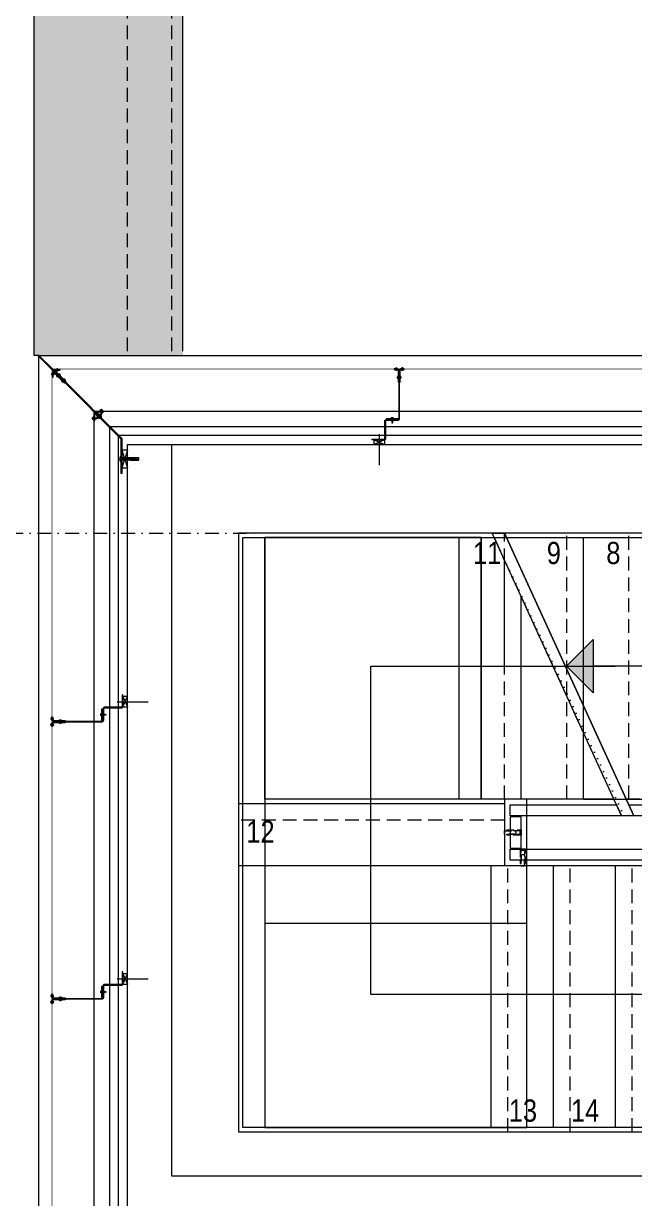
# Model space of a CAD drawing. Extents: x -2598 to 23780, y 0 to 8114.
# Drawn here: x 13006 to 13281, y 2485 to 3015 of the extents above; entities that cross this region are included whole.
import ezdxf

# ---------------------------------------------------------------- set-up
doc = ezdxf.new("R2010")
doc.units = 0
doc.header["$LTSCALE"] = 25
doc.header["$MEASUREMENT"] = 0
for name, pattern in [('DASHDOT2', [0.5, 0.25, -0.125, 0, -0.125]), ('DOT2', [0.125, 0, -0.125]), ('HIDDEN', [0.375, 0.25, -0.125])]:
    doc.linetypes.add(name, pattern=pattern)
doc.layers.get('0').update_dxf_attribs({"color": 9, "lineweight": 9})
for name, color, linetype, lineweight in [('01', 9, 'Continuous', 9), ('06B', 9, 'Continuous', 9), ('06C', 9, 'Continuous', 9), ('06D', 9, 'Continuous', 9), ('10', 9, 'Continuous', 9), ('14', 9, 'Continuous', 9), ('19', 9, 'Continuous', 9), ('19D', 9, 'DOT2', 9), ('20', 9, 'DOT2', 9), ('21', 9, 'Continuous', 9), ('24', 9, 'DASHDOT2', 9), ('33', 9, 'BATTING', 9), ('35', 9, 'Continuous', 9), ('40', 9, 'Continuous', 9), ('40B', 9, 'Continuous', 9)]:
    doc.layers.add(name, color=color, linetype=linetype, lineweight=lineweight)
doc.styles.add('MuuM_TEXT-STANDART', font='ARIALN.TTF')
doc.linetypes.add('BATTING', pattern='A,0.0001,-0.1,[134,ltypeshp.shx,S=0.1,R=0,X=-0.1,Y=0],-0.2,[134,ltypeshp.shx,S=0.1,R=180,X=0.1,Y=0],-0.1', length=0.4001)

# ---------------------------------------------------------------- blocks, each defined once
blk = doc.blocks.new('p-cephe_kose profili')
at = {"linetype": 'Continuous', "lineweight": 13}
for p, q in [((-2.75, 12.75), (-3.15, 12.75)), ((-3.15, -2.87), (-3.15, 12.75)), ((-2.75, -3.03), (-2.75, 12.75)), ((-3.15, -2.87), (-30.14, -29.86)), ((-2.75, -3.03), (-29.86, -30.14)), ((-34, -30.65), (-34, -32.75)), ((-34, -30.65), (-33.7, -30.65)), ((-33.85, -33.57), (-30.14, -29.86)), ((-33.7, -30.65), (-33.7, -32.75)), ((-33.57, -33.85), (-29.86, -30.14)), ((-33.53, -32.82), (-28.58, -27.87)), ((-33.32, -33.03), (-28.37, -28.08)), ((-28.08, -28.37), (-33.03, -33.32)), ((-27.87, -28.58), (-32.82, -33.53)), ((-30.14, -29.86), (-29.86, -30.14)), ((-29.86, -30.14), (-30.14, -29.86)), ((-28.37, -28.08), (-28.58, -27.87)), ((-28.08, -28.37), (-27.87, -28.58)), ((-33.85, -33.57), (-40.45, -40.17)), ((-33.57, -33.85), (-40.17, -40.45)), ((-33.57, -33.85), (-33.85, -33.57)), ((-32.75, -33.7), (-30.65, -33.7)), ((-32.75, -34), (-30.65, -34)), ((-30.65, -34), (-30.65, -33.7)), ((-40.45, -40.17), (-40.17, -40.45))]:
    blk.add_line(p, q, dxfattribs=at)
at = {"linetype": 'Continuous', "lineweight": 5}
for p, q in [((-3.15, 6.69), (1.05, 6.69)), ((1.05, 5.81), (-3.15, 5.81)), ((-2.75, 2.25), (-0.25, 10.25)), ((-0.25, 2.25), (-2.75, 10.25)), ((-2.73, 6.25), (4.2, 6.25)), ((4.85, 6.62), (1.05, 6.62)), ((4.85, 5.88), (1.05, 5.88))]:
    blk.add_line(p, q, dxfattribs=at)
for p, q in [((-16.23, -12.06), (-13.36, -12.06)), ((-15.99, -11.97), (-15.95, -11.97)), ((-15.99, -12.15), (-15.95, -12.15)), ((-15.95, -11.97), (-15.95, -12.15)), ((-15.5, -12.68), (-15.5, -11.44)), ((-15.41, -11.82), (-15.23, -11.82)), ((-15.41, -12.3), (-15.32, -12.3)), ((-15.32, -12.3), (-15.14, -12.3)), ((-15.3, -12.02), (-15.28, -12.37)), ((-15.23, -11.82), (-15.05, -11.82)), ((-15.19, -11.74), (-15.1, -12.37)), ((-15.14, -12.3), (-14.96, -12.3)), ((-15.05, -11.82), (-14.87, -11.82)), ((-15.01, -11.74), (-14.92, -12.37)), ((-14.96, -12.3), (-14.78, -12.3)), ((-14.87, -11.82), (-14.69, -11.82)), ((-14.83, -11.74), (-14.74, -12.37)), ((-14.78, -12.3), (-14.6, -12.3)), ((-14.69, -11.82), (-14.51, -11.82)), ((-14.65, -11.74), (-14.56, -12.37)), ((-14.6, -12.3), (-14.42, -12.3)), ((-14.51, -11.82), (-14.33, -11.82)), ((-14.47, -11.74), (-14.38, -12.37)), ((-14.42, -12.3), (-14.24, -12.3)), ((-14.33, -11.82), (-13.6, -12.06)), ((-14.29, -11.74), (-14.2, -12.37)), ((-14.24, -12.3), (-13.6, -12.06)), ((-14.1, -11.79), (-14.03, -12.33)), ((-12.68, -15.51), (-11.44, -15.51)), ((-11.74, -14.3), (-12.37, -14.21)), ((-11.74, -14.48), (-12.37, -14.39)), ((-11.74, -14.66), (-12.37, -14.57)), ((-11.74, -14.84), (-12.37, -14.75)), ((-11.74, -15.02), (-12.37, -14.93)), ((-11.74, -15.2), (-12.37, -15.11)), ((-12.02, -15.31), (-12.37, -15.29)), ((-11.79, -14.11), (-12.33, -14.03)), ((-12.3, -14.25), (-12.06, -13.61)), ((-12.3, -14.43), (-12.3, -14.25)), ((-12.3, -14.61), (-12.3, -14.43)), ((-12.3, -14.79), (-12.3, -14.61)), ((-12.3, -14.97), (-12.3, -14.79)), ((-12.3, -15.15), (-12.3, -14.97)), ((-12.3, -15.33), (-12.3, -15.15)), ((-12.3, -15.42), (-12.3, -15.33)), ((-12.06, -16.24), (-12.06, -13.37)), ((-11.82, -14.34), (-12.06, -13.61)), ((-11.82, -14.52), (-11.82, -14.34)), ((-11.82, -14.7), (-11.82, -14.52)), ((-11.82, -14.88), (-11.82, -14.7)), ((-11.82, -15.06), (-11.82, -14.88)), ((-11.82, -15.24), (-11.82, -15.06)), ((-11.82, -15.42), (-11.82, -15.24)), ((-12.15, -15.99), (-12.15, -15.96)), ((-11.97, -15.96), (-12.15, -15.96)), ((-11.97, -15.99), (-11.97, -15.96))]:
    blk.add_line(p, q)
at = {"linetype": 'Continuous', "lineweight": 18}
for p, q in [((-15.25, -10.86), (-15.25, -14)), ((-15.25, -10.86), (-14.95, -10.86)), ((-14.95, -10.86), (-14.95, -14)), ((-14.78, -14.07), (-12.56, -11.86)), ((-14.57, -14.28), (-12.35, -12.07)), ((-12.07, -12.35), (-14.28, -14.57)), ((-11.86, -12.56), (-14.07, -14.78)), ((-14, -14.95), (-10.86, -14.95)), ((-14, -15.25), (-10.86, -15.25)), ((-12.35, -12.07), (-12.56, -11.86)), ((-12.07, -12.35), (-11.86, -12.56)), ((-10.86, -15.25), (-10.86, -14.95))]:
    blk.add_line(p, q, dxfattribs=at)
at = {"lineweight": 5}
for p, q in [((-13.02, -13.73), (-13.73, -13.02)), ((-13.29, -13.01), (-13.66, -13.38)), ((-13.65, -12.66), (-12.44, -13.86)), ((-13.29, -13.01), (-13.52, -13.23)), ((-13.52, -13.23), (-13.29, -13.01)), ((-13.29, -13.01), (-12.92, -12.64)), ((-13.29, -13.01), (-13.07, -12.79)), ((-13.07, -12.79), (-13.29, -13.01)), ((-12.57, -13.28), (-13.28, -12.57)), ((-12.8, -13.5), (-13.27, -13.98)), ((-12.8, -13.5), (-12.32, -13.03)), ((-34.1, -31.92), (-34.1, -31.37)), ((-34.1, -31.66), (-33.7, -31.66)), ((-33.7, -31.92), (-33.7, -31.48)), ((-33.7, -31.92), (-33.7, -31.66)), ((-33.7, -31.66), (-33.7, -31.92)), ((-31.22, -31.93), (-31.93, -31.22)), ((-31.49, -31.21), (-31.86, -31.58)), ((-31.85, -30.86), (-30.64, -32.06)), ((-31.49, -31.21), (-31.71, -31.43)), ((-31.71, -31.43), (-31.49, -31.21)), ((-31.49, -31.21), (-31.12, -30.84)), ((-31.49, -31.21), (-31.27, -30.99)), ((-31.27, -30.99), (-31.49, -31.21)), ((-30.77, -31.48), (-31.48, -30.77)), ((-31, -31.7), (-31.47, -32.18)), ((-31, -31.7), (-30.52, -31.23)), ((-28.94, -29.65), (-29.65, -28.94)), ((-29.22, -28.93), (-29.59, -29.3)), ((-29.57, -28.58), (-28.37, -29.78)), ((-29.22, -28.93), (-29.44, -29.16)), ((-29.44, -29.16), (-29.22, -28.93)), ((-29.22, -28.93), (-28.84, -28.56)), ((-29.22, -28.93), (-28.99, -28.71)), ((-28.99, -28.71), (-29.22, -28.93)), ((-28.5, -29.21), (-29.21, -28.5)), ((-28.72, -29.43), (-29.2, -29.91)), ((-28.72, -29.43), (-28.24, -28.95)), ((-34.6, -31.92), (-33.2, -31.92)), ((-34.1, -31.92), (-34.1, -32.47)), ((-34.1, -32.18), (-33.7, -32.18)), ((-33.7, -31.92), (-33.7, -32.36)), ((-33.7, -31.92), (-33.7, -32.18)), ((-33.7, -32.18), (-33.7, -31.92)), ((-31.92, -34.1), (-32.47, -34.1)), ((-31.92, -33.7), (-32.36, -33.7)), ((-31.92, -33.7), (-32.18, -33.7)), ((-32.18, -33.7), (-31.92, -33.7)), ((-32.18, -34.1), (-32.18, -33.7)), ((-31.92, -34.6), (-31.92, -33.2)), ((-31.92, -33.7), (-31.66, -33.7)), ((-31.92, -33.7), (-31.48, -33.7)), ((-31.66, -33.7), (-31.92, -33.7)), ((-31.92, -34.1), (-31.37, -34.1)), ((-31.66, -34.1), (-31.66, -33.7))]:
    blk.add_line(p, q, dxfattribs=at)
at = {"lineweight": 0}
blk.add_line((-34, -32.75), (-34, -30.75), dxfattribs=at)
at = {"linetype": 'Continuous', "lineweight": 5}
for points in [[(-2.75, 10.25), (-0.25, 10.25), (-0.25, 2.25), (-2.75, 2.25)], [(1.05, 6.75), (4.85, 6.75), (4.85, 5.75), (1.05, 5.75)]]:
    blk.add_lwpolyline(points, close=True, dxfattribs=at)
blk.add_lwpolyline([(-38.03, -37.75), (-37.75, -38.03)])
for centre, radius, start, end in [((-14.88, -12.06), 1.11, 166.6402, 175.4788), ((-14.88, -12.06), 1.11, 184.5212, 193.3598), ((-15.5, -11.91), 0.473, 90, 166.6402), ((-15.5, -12.21), 0.473, 193.3598, 270), ((-15.41, -11.73), 0.09, 180, 270), ((-15.41, -12.39), 0.09, 90, 180), ((-12.21, -15.51), 0.473, 180, 256.6402), ((-12.39, -15.42), 0.09, 270, 0), ((-11.73, -15.42), 0.09, 180, 270), ((-11.91, -15.51), 0.473, 283.3598, 360), ((-12.06, -14.89), 1.11, 256.6402, 265.4788), ((-12.06, -14.89), 1.11, 274.5212, 283.3598)]:
    blk.add_arc(centre, radius, start, end)
at = {"linetype": 'Continuous', "lineweight": 18}
for centre, radius, start, end in [((-14.85, -14), 0.4, 180, 315), ((-14.85, -14), 0.1, 180, 315), ((-14, -14.85), 0.4, 135, 270), ((-14, -14.85), 0.1, 135, 270)]:
    blk.add_arc(centre, radius, start, end, dxfattribs=at)
at = {"lineweight": 5}
for centre, radius, start, end in [((-13.35, -12.95), 0.57, 67.9194, 202.0806), ((-13.23, -13.07), 0.909, 267.075, 2.925), ((-33.62, -31.92), 0.732, 131.1905, 228.8095), ((-33.83, -31.92), 0.46, 286.9574, 73.0426), ((-31.55, -31.15), 0.57, 67.9194, 202.0806), ((-31.43, -31.27), 0.909, 267.075, 2.925), ((-29.27, -28.88), 0.57, 67.9194, 202.0806), ((-29.15, -29), 0.909, 267.075, 2.925), ((-31.92, -33.62), 0.732, 221.1905, 318.8095), ((-31.92, -33.83), 0.46, 16.9574, 163.0426)]:
    blk.add_arc(centre, radius, start, end, dxfattribs=at)
at = {"linetype": 'Continuous', "lineweight": 13}
for centre, radius, start, end in [((-33.6, -32.75), 0.4, 180, 315), ((-33.6, -32.75), 0.1, 180, 315), ((-32.75, -33.6), 0.4, 135, 270), ((-32.75, -33.6), 0.1, 135, 270)]:
    blk.add_arc(centre, radius, start, end, dxfattribs=at)
at = {"linetype": 'Continuous', "lineweight": 5}
blk.add_rational_spline([(-3.15, 7.25), (-3.22, 7.25), (-3.29, 7.25), (-3.63, 7.25), (-3.68, 6.91), (-3.7, 6.83), (-3.71, 6.75), (-3.79, 6.25), (-3.71, 5.75), (-3.7, 5.67), (-3.68, 5.59), (-3.63, 5.25), (-3.29, 5.25), (-3.22, 5.25), (-3.15, 5.25), (-3.15, 6.25), (-3.15, 7.25)], [1, 1, 1, 0.760917374327, 1, 1, 1, 1, 1, 1, 1, 0.760917374327, 1, 1, 1, 1, 1], degree=2, knots=[0, 0, 0, 1, 1, 2, 2, 3, 3, 4, 4, 5, 5, 6, 6, 7, 7, 8, 8, 8], dxfattribs=at)
blk = doc.blocks.new('P-AKS_AUDI')
at = {"layer": '24'}
blk.add_lwpolyline([(-3840, 0), (-3500, 0)], dxfattribs=at)
blk = doc.blocks.new('p- alum kaplama profil')
at = {"lineweight": 13}
blk.add_lwpolyline([(7.12, 12.59), (7.12, 26.49)], dxfattribs=at)
at = {"lineweight": 5}
blk.add_lwpolyline([(9.44, 15.16), (4.79, 15.16), (4.79, 17.16), (9.44, 17.16)], close=True, dxfattribs=at)
for points in [[(4.79, 15.16), (9.44, 17.16)], [(9.44, 15.16), (4.79, 17.16)]]:
    blk.add_lwpolyline(points, dxfattribs=at)
at = {"lineweight": 18}
blk.add_lwpolyline([(4.09, 6.16), (-1.41, 6.16), (-1.41, 6.46), (4.09, 6.46, 0.414214), (4.29, 6.66), (4.29, 14.66, -0.414214), (4.79, 15.16), (10.29, 15.16), (10.29, 14.86), (4.79, 14.86, 0.414214), (4.59, 14.66), (4.59, 6.66, -0.414214)], format="xyb", close=True, dxfattribs=at)
blk.add_lwpolyline([(-2.06, 5.56), (-2.06, -2.34), (-2.06, -15.69), (-1.66, -15.69), (-1.66, -2.34), (-1.66, 5.56), (-1.66, 5.56), (-1.66, 5.57), (-1.66, 5.57), (-1.66, 5.58), (-1.66, 5.58), (-1.65, 5.59), (-1.65, 5.59), (-1.65, 5.59), (-1.65, 5.6), (-1.65, 5.6), (-1.64, 5.61), (-1.64, 5.61), (-1.64, 5.62), (-1.64, 5.62), (-1.63, 5.62), (-1.63, 5.63), (-1.63, 5.63), (-1.62, 5.63), (-1.62, 5.64), (-1.61, 5.64), (-1.61, 5.64), (-1.61, 5.64), (-1.6, 5.65), (-1.6, 5.65), (-1.59, 5.65), (-1.59, 5.65), (-1.58, 5.65), (-1.58, 5.65), (-1.57, 5.66), (-1.57, 5.66), (-1.56, 5.66), (-1.56, 5.66), (3.94, 5.66), (3.94, 6.06), (-1.56, 6.06), (-1.58, 6.06), (-1.61, 6.05), (-1.63, 6.05), (-1.66, 6.05), (-1.68, 6.04), (-1.7, 6.03), (-1.73, 6.03), (-1.75, 6.02), (-1.77, 6.01), (-1.79, 6), (-1.82, 5.99), (-1.84, 5.97), (-1.86, 5.96), (-1.88, 5.94), (-1.89, 5.93), (-1.91, 5.91), (-1.93, 5.89), (-1.95, 5.87), (-1.96, 5.85), (-1.97, 5.83), (-1.99, 5.81), (-2, 5.79), (-2.01, 5.77), (-2.02, 5.75), (-2.03, 5.72), (-2.04, 5.7), (-2.04, 5.68), (-2.05, 5.65), (-2.05, 5.63), (-2.06, 5.61), (-2.06, 5.58)], close=True)
blk.add_lwpolyline([(-1.66, -2.34), (-2.06, -2.34)])
for points in [[(-2.36, -10.84), (-2.36, -16.39), (-2.36, -16.39, -0.414214), (-2.51, -16.54), (-2.51, -16.54), (-4.06, -16.54), (-4.06, -16.84), (-2.51, -16.84), (-2.51, -16.84, 0.414214), (-2.06, -16.39), (-2.06, -10.84)], [(-1.36, -10.84), (-1.66, -10.84), (-1.66, -16.39, 0.414214), (-1.21, -16.84), (-1.21, -16.84), (0.34, -16.84), (0.34, -16.54), (-1.21, -16.54), (-1.21, -16.54, -0.414214), (-1.36, -16.39), (-1.36, -16.39)]]:
    blk.add_lwpolyline(points, format="xyb", close=True)
for points in [[(0.67, 5.66, -10), (1.91, 5.66, -10)], [(0.67, 5.66, -10), (0.67, 5.64, -10), (0.67, 5.62, -10), (0.67, 5.6, -10), (0.68, 5.58, -10), (0.68, 5.56, -10), (0.69, 5.54, -10), (0.69, 5.52, -10), (0.7, 5.5, -10), (0.7, 5.48, -10), (0.71, 5.46, -10), (0.72, 5.45, -10), (0.73, 5.43, -10), (0.74, 5.41, -10), (0.75, 5.4, -10), (0.76, 5.38, -10), (0.77, 5.36, -10), (0.79, 5.35, -10), (0.8, 5.33, -10), (0.81, 5.32, -10), (0.83, 5.31, -10), (0.84, 5.29, -10), (0.86, 5.28, -10), (0.87, 5.27, -10), (0.89, 5.26, -10), (0.91, 5.25, -10), (0.92, 5.24, -10), (0.94, 5.23, -10), (0.96, 5.22, -10), (0.98, 5.21, -10), (1, 5.21, -10), (1.02, 5.2, -10), (1.03, 5.2, -10)], [(0.96, 5.66, -10), (0.97, 5.66, -10), (0.97, 5.66, -10), (0.97, 5.66, -10), (0.98, 5.66, -10), (0.98, 5.66, -10), (0.99, 5.66, -10), (0.99, 5.66, -10), (1, 5.66, -10), (1, 5.67, -10), (1, 5.67, -10), (1.01, 5.67, -10), (1.01, 5.67, -10), (1.01, 5.67, -10), (1.02, 5.68, -10), (1.02, 5.68, -10), (1.02, 5.68, -10), (1.03, 5.69, -10), (1.03, 5.69, -10), (1.03, 5.69, -10), (1.04, 5.7, -10), (1.04, 5.7, -10), (1.04, 5.7, -10), (1.04, 5.71, -10), (1.04, 5.71, -10), (1.05, 5.72, -10), (1.05, 5.72, -10), (1.05, 5.72, -10), (1.05, 5.73, -10), (1.05, 5.73, -10), (1.05, 5.74, -10), (1.05, 5.74, -10), (1.05, 5.75, -10)], [(1.61, 6.87, -10), (0.98, 6.96, -10)], [(1.33, 5.85, -10), (0.98, 5.88, -10)], [(1.56, 7.05, -10), (1.02, 7.13, -10)], [(1.05, 6.91, -10), (1.29, 7.56, -10)], [(1.05, 5.83, -10), (1.05, 6.01, -10)], [(1.05, 5.75, -10), (1.05, 5.83, -10)], [(1.29, 4.93, -10), (1.29, 7.8, -10)], [(1.53, 6.82, -10), (1.29, 7.56, -10)], [(1.29, 6.16, -10), (1.29, 6.26, -10)], [(1.53, 5.75, -10), (1.53, 5.92, -10)], [(1.53, 5.75, -10), (1.53, 5.74, -10), (1.53, 5.74, -10), (1.53, 5.73, -10), (1.53, 5.73, -10), (1.53, 5.72, -10), (1.54, 5.72, -10), (1.54, 5.72, -10), (1.54, 5.71, -10), (1.54, 5.71, -10), (1.54, 5.7, -10), (1.54, 5.7, -10), (1.55, 5.7, -10), (1.55, 5.69, -10), (1.55, 5.69, -10), (1.55, 5.69, -10), (1.56, 5.68, -10), (1.56, 5.68, -10), (1.56, 5.68, -10), (1.57, 5.67, -10), (1.57, 5.67, -10), (1.58, 5.67, -10), (1.58, 5.67, -10), (1.58, 5.67, -10), (1.59, 5.66, -10), (1.59, 5.66, -10), (1.6, 5.66, -10), (1.6, 5.66, -10), (1.6, 5.66, -10), (1.61, 5.66, -10), (1.61, 5.66, -10), (1.62, 5.66, -10), (1.62, 5.66, -10)], [(1.55, 5.2, -10), (1.57, 5.2, -10), (1.59, 5.21, -10), (1.6, 5.21, -10), (1.62, 5.22, -10), (1.64, 5.23, -10), (1.66, 5.24, -10), (1.68, 5.25, -10), (1.69, 5.26, -10), (1.71, 5.27, -10), (1.73, 5.28, -10), (1.74, 5.29, -10), (1.76, 5.31, -10), (1.77, 5.32, -10), (1.78, 5.33, -10), (1.8, 5.35, -10), (1.81, 5.36, -10), (1.82, 5.38, -10), (1.83, 5.4, -10), (1.84, 5.41, -10), (1.85, 5.43, -10), (1.86, 5.45, -10), (1.87, 5.46, -10), (1.88, 5.48, -10), (1.89, 5.5, -10), (1.89, 5.52, -10), (1.9, 5.54, -10), (1.9, 5.56, -10), (1.9, 5.58, -10), (1.91, 5.6, -10), (1.91, 5.62, -10), (1.91, 5.64, -10), (1.91, 5.66, -10)], [(1.03, 5.2, -10), (1.04, 5.2, -10), (1.05, 5.19, -10), (1.05, 5.19, -10), (1.06, 5.19, -10), (1.06, 5.19, -10), (1.07, 5.19, -10), (1.07, 5.19, -10), (1.08, 5.19, -10), (1.08, 5.19, -10), (1.09, 5.19, -10), (1.09, 5.18, -10), (1.1, 5.18, -10), (1.1, 5.18, -10), (1.11, 5.18, -10), (1.11, 5.18, -10), (1.12, 5.18, -10), (1.12, 5.18, -10), (1.13, 5.18, -10), (1.13, 5.18, -10), (1.14, 5.18, -10), (1.15, 5.18, -10), (1.15, 5.18, -10), (1.16, 5.17, -10), (1.16, 5.17, -10), (1.17, 5.17, -10), (1.17, 5.17, -10), (1.18, 5.17, -10), (1.18, 5.17, -10), (1.19, 5.17, -10), (1.19, 5.17, -10), (1.2, 5.17, -10), (1.2, 5.17, -10)], [(1.2, 5.17, -10), (1.2, 5.2, -10)], [(1.38, 5.2, -10), (1.2, 5.2, -10)], [(1.38, 5.17, -10), (1.38, 5.2, -10)], [(1.38, 5.17, -10), (1.38, 5.17, -10), (1.39, 5.17, -10), (1.39, 5.17, -10), (1.4, 5.17, -10), (1.41, 5.17, -10), (1.41, 5.17, -10), (1.42, 5.17, -10), (1.42, 5.17, -10), (1.43, 5.17, -10), (1.43, 5.18, -10), (1.44, 5.18, -10), (1.44, 5.18, -10), (1.45, 5.18, -10), (1.45, 5.18, -10), (1.46, 5.18, -10), (1.46, 5.18, -10), (1.47, 5.18, -10), (1.47, 5.18, -10), (1.48, 5.18, -10), (1.48, 5.18, -10), (1.49, 5.18, -10), (1.5, 5.19, -10), (1.5, 5.19, -10), (1.51, 5.19, -10), (1.51, 5.19, -10), (1.52, 5.19, -10), (1.52, 5.19, -10), (1.53, 5.19, -10), (1.53, 5.19, -10), (1.54, 5.19, -10), (1.54, 5.2, -10), (1.55, 5.2, -10)], [(-2.86, -13.04, 0), (-0.86, -13.04, 0)], [(-2.36, -12.52, 0), (-2.4, -12.53, 0), (-2.43, -12.56, 0), (-2.47, -12.58, 0), (-2.5, -12.6, 0), (-2.53, -12.63, 0), (-2.56, -12.66, 0), (-2.59, -12.69, 0), (-2.61, -12.73, 0), (-2.63, -12.76, 0), (-2.65, -12.8, 0), (-2.67, -12.84, 0), (-2.68, -12.88, 0), (-2.69, -12.92, 0), (-2.7, -12.96, 0), (-2.71, -13, 0), (-2.71, -13.04, 0), (-2.71, -13.08, 0), (-2.7, -13.13, 0), (-2.69, -13.17, 0), (-2.68, -13.21, 0), (-2.67, -13.25, 0), (-2.65, -13.28, 0), (-2.63, -13.32, 0), (-2.61, -13.36, 0), (-2.59, -13.39, 0), (-2.56, -13.42, 0), (-2.53, -13.45, 0), (-2.5, -13.48, 0), (-2.47, -13.51, 0), (-2.43, -13.53, 0), (-2.4, -13.55, 0), (-2.36, -13.57, 0)], [(-2.36, -13.04, 0), (-2.36, -12.52, 0)], [(-2.36, -13.04, 0), (-2.36, -12.73, 0)], [(-2.36, -12.73, 0), (-2.36, -13.04, 0)], [(-1.36, -12.73, 0), (-2.36, -12.73, 0)], [(-2.36, -13.04, 0), (-2.36, -13.36, 0)], [(-2.36, -13.04, 0), (-2.36, -13.57, 0)], [(-2.36, -13.36, 0), (-2.36, -13.04, 0)], [(-1.36, -13.36, 0), (-2.36, -13.36, 0)], [(-1.36, -13.04, 0), (-1.36, -12.37, 0)], [(-1.36, -13.72, 0), (-1.32, -13.68, 0), (-1.29, -13.65, 0), (-1.26, -13.61, 0), (-1.23, -13.58, 0), (-1.2, -13.54, 0), (-1.18, -13.5, 0), (-1.16, -13.45, 0), (-1.14, -13.41, 0), (-1.12, -13.37, 0), (-1.1, -13.32, 0), (-1.09, -13.28, 0), (-1.08, -13.23, 0), (-1.07, -13.18, 0), (-1.06, -13.14, 0), (-1.06, -13.09, 0), (-1.06, -13.04, 0), (-1.06, -12.99, 0), (-1.06, -12.95, 0), (-1.07, -12.9, 0), (-1.08, -12.85, 0), (-1.09, -12.81, 0), (-1.1, -12.76, 0), (-1.12, -12.72, 0), (-1.14, -12.67, 0), (-1.16, -12.63, 0), (-1.18, -12.59, 0), (-1.2, -12.55, 0), (-1.23, -12.51, 0), (-1.26, -12.47, 0), (-1.29, -12.43, 0), (-1.32, -12.4, 0), (-1.36, -12.37, 0)], [(-1.36, -13.04, 0), (-1.36, -13.72, 0)], [(-3.84, -17.04, 0), (-3.81, -17.07, 0), (-3.78, -17.1, 0), (-3.75, -17.12, 0), (-3.72, -17.15, 0), (-3.69, -17.17, 0), (-3.66, -17.19, 0), (-3.62, -17.21, 0), (-3.59, -17.23, 0), (-3.55, -17.24, 0), (-3.52, -17.26, 0), (-3.48, -17.27, 0), (-3.44, -17.28, 0), (-3.4, -17.28, 0), (-3.36, -17.29, 0), (-3.32, -17.29, 0), (-3.29, -17.29, 0), (-3.25, -17.29, 0), (-3.21, -17.29, 0), (-3.17, -17.28, 0), (-3.13, -17.28, 0), (-3.09, -17.27, 0), (-3.06, -17.26, 0), (-3.02, -17.24, 0), (-2.98, -17.23, 0), (-2.95, -17.21, 0), (-2.91, -17.19, 0), (-2.88, -17.17, 0), (-2.85, -17.15, 0), (-2.82, -17.12, 0), (-2.79, -17.1, 0), (-2.76, -17.07, 0), (-2.73, -17.04, 0)], [(-3.29, -17.04, 0), (-3.84, -17.04, 0)], [(-2.85, -16.54, 0), (-2.86, -16.51, 0), (-2.87, -16.47, 0), (-2.89, -16.44, 0), (-2.91, -16.41, 0), (-2.93, -16.38, 0), (-2.96, -16.35, 0), (-2.98, -16.33, 0), (-3.01, -16.31, 0), (-3.04, -16.29, 0), (-3.07, -16.27, 0), (-3.11, -16.25, 0), (-3.14, -16.24, 0), (-3.18, -16.23, 0), (-3.21, -16.22, 0), (-3.25, -16.22, 0), (-3.29, -16.22, 0), (-3.32, -16.22, 0), (-3.36, -16.22, 0), (-3.39, -16.23, 0), (-3.43, -16.24, 0), (-3.46, -16.25, 0), (-3.5, -16.27, 0), (-3.53, -16.29, 0), (-3.56, -16.31, 0), (-3.59, -16.33, 0), (-3.61, -16.35, 0), (-3.64, -16.38, 0), (-3.66, -16.41, 0), (-3.68, -16.44, 0), (-3.7, -16.47, 0), (-3.71, -16.51, 0), (-3.73, -16.54, 0)], [(-3.29, -16.54, 0), (-3.73, -16.54, 0)], [(-3.29, -16.54, 0), (-3.55, -16.54, 0)], [(-3.55, -16.54, 0), (-3.29, -16.54, 0)], [(-3.55, -17.04, 0), (-3.55, -16.54, 0)], [(-3.29, -17.54, 0), (-3.29, -16.04, 0)], [(-3.29, -16.54, 0), (-2.85, -16.54, 0)], [(-3.29, -16.54, 0), (-3.03, -16.54, 0)], [(-3.03, -16.54, 0), (-3.29, -16.54, 0)], [(-3.29, -17.04, 0), (-2.73, -17.04, 0)], [(-3.03, -17.04, 0), (-3.03, -16.54, 0)], [(-0.56, -17.04, 0), (-1.11, -17.04, 0)], [(0, -17.04, 0), (-0.03, -17.07, 0), (-0.06, -17.1, 0), (-0.09, -17.12, 0), (-0.12, -17.15, 0), (-0.15, -17.17, 0), (-0.18, -17.19, 0), (-0.22, -17.21, 0), (-0.25, -17.23, 0), (-0.29, -17.24, 0), (-0.33, -17.26, 0), (-0.36, -17.27, 0), (-0.4, -17.28, 0), (-0.44, -17.28, 0), (-0.48, -17.29, 0), (-0.52, -17.29, 0), (-0.56, -17.29, 0), (-0.59, -17.29, 0), (-0.63, -17.29, 0), (-0.67, -17.28, 0), (-0.71, -17.28, 0), (-0.75, -17.27, 0), (-0.79, -17.26, 0), (-0.82, -17.24, 0), (-0.86, -17.23, 0), (-0.89, -17.21, 0), (-0.93, -17.19, 0), (-0.96, -17.17, 0), (-0.99, -17.15, 0), (-1.02, -17.12, 0), (-1.05, -17.1, 0), (-1.08, -17.07, 0), (-1.11, -17.04, 0)], [(-1, -16.54, 0), (-0.98, -16.51, 0), (-0.97, -16.47, 0), (-0.95, -16.44, 0), (-0.93, -16.41, 0), (-0.91, -16.38, 0), (-0.88, -16.35, 0), (-0.86, -16.33, 0), (-0.83, -16.31, 0), (-0.8, -16.29, 0), (-0.77, -16.27, 0), (-0.73, -16.25, 0), (-0.7, -16.24, 0), (-0.66, -16.23, 0), (-0.63, -16.22, 0), (-0.59, -16.22, 0), (-0.56, -16.22, 0), (-0.52, -16.22, 0), (-0.48, -16.22, 0), (-0.45, -16.23, 0), (-0.41, -16.24, 0), (-0.38, -16.25, 0), (-0.34, -16.27, 0), (-0.31, -16.29, 0), (-0.28, -16.31, 0), (-0.25, -16.33, 0), (-0.23, -16.35, 0), (-0.2, -16.38, 0), (-0.18, -16.41, 0), (-0.16, -16.44, 0), (-0.14, -16.47, 0), (-0.13, -16.51, 0), (-0.12, -16.54, 0)], [(-0.56, -16.54, 0), (-1, -16.54, 0)], [(-0.56, -16.54, 0), (-0.82, -16.54, 0)], [(-0.82, -16.54, 0), (-0.56, -16.54, 0)], [(-0.82, -17.04, 0), (-0.82, -16.54, 0)], [(-0.56, -17.54, 0), (-0.56, -16.04, 0)], [(-0.56, -16.54, 0), (-0.3, -16.54, 0)], [(-0.56, -16.54, 0), (-0.12, -16.54, 0)], [(-0.3, -16.54, 0), (-0.56, -16.54, 0)], [(-0.56, -17.04, 0), (0, -17.04, 0)], [(-0.3, -17.04, 0), (-0.3, -16.54, 0)]]:
    blk.add_polyline3d(points)
blk = doc.blocks.new('p-lama profili')
at = {"layer": '20', "linetype": 'HIDDEN', "ltscale": 0.5}
blk.add_lwpolyline([(0.75, -0.45), (-0.75, -0.45), (-0.75, -6.5), (-1.25, -6.5), (-1.25, -0.45), (-1.25, -0.45), (-1.25, 0), (1.25, 0), (1.25, -0.45), (1.25, -0.45), (1.25, -6.5), (0.75, -6.5), (0.75, -0.45)], dxfattribs=at)
blk.add_lwpolyline([(-0.75, -2.5), (0.75, -2.5), (0.75, -7.5), (-0.75, -7.5)], close=True, dxfattribs=at)
blk = doc.blocks.new('p-2. kat planı')
at = {"layer": '19'}
h = blk.add_hatch(color=256, dxfattribs=at)
h.dxf.hatch_style = 1
h.paths.add_polyline_path([(13262.44, 2737), (13262.44, 2713), (13250.42, 2725)])
at = {"layer": '01'}
blk.add_lwpolyline([(13112.5, 2515), (13647.5, 2515), (13647.5, 2430), (13852.5, 2430), (13852.5, 2390), (13607.5, 2390), (13607.5, 2475), (13102.5, 2475), (13102.5, 2390), (13052.5, 2390), (13052.5, 2515), (13052.5, 2825), (13852.5, 2825), (13852.5, 2785), (13102.5, 2785), (13102.5, 2515)], close=True, dxfattribs=at)
at = {"layer": '06B'}
for points in [[(13225, 2657.5), (13225, 2657.5), (13225, 2662.5), (13272.96, 2662.5), (13275.24, 2657.5), (13225, 2657.5), (13225, 2657.5)], [(13278.55, 2662.5), (13501.5, 2662.5), (13501.5, 2662.5), (13501.5, 2660), (13501.5, 2657.5), (13280.83, 2657.5), (13278.55, 2662.5)], [(13225, 2642.5), (13500, 2642.5), (13501.5, 2642.5), (13501.5, 2637.5), (13230, 2637.5), (13225, 2637.5), (13225, 2642.5)], [(13230, 2637.5), (13225, 2637.5)]]:
    blk.add_lwpolyline(points, dxfattribs=at)
blk.add_lwpolyline([(13230, 2643), (13230, 2657), (13225, 2657), (13225, 2643)], close=True, dxfattribs=at)
at = {"layer": '06C'}
blk.add_lwpolyline([(13012.5, 1124.33), (13012.5, 1124.33), (13012.5, 2865), (16712.5, 2865), (16712.49, 2206.39)], dxfattribs=at)
blk.add_lwpolyline([(13012.5, 1124.33), (13012.5, 1124.33), (13012.5, 2865), (16712.5, 2865), (16712.49, 2206.39)], dxfattribs=at)
at = {"layer": '06D'}
for points in [[(13037.5, 1825), (13037.5, 2840), (13925, 2840)], [(13044.5, 1825), (13044.5, 2833), (13925, 2833), (13925, 2825)]]:
    blk.add_lwpolyline(points, dxfattribs=at)
at = {"layer": '10'}
for points, const_width in [([(13018.5, 1124.33), (13018.5, 2859), (16706.5, 2859), (16706.5, 2206.39)], 0.2), ([(13018.5, 1124.33), (13018.5, 2859), (16706.5, 2859), (16706.5, 2206.39)], 0.2), ([(13041.5, 1818.19), (13041.5, 2836), (13931.45, 2836)], 0.1)]:
    blk.add_lwpolyline(points, dxfattribs=dict(at, const_width=const_width))
at = {"layer": '14'}
blk.add_lwpolyline([(13854.5, 2580), (13854.5, 2657), (13835.5, 2657), (13835.5, 2627), (13649.5, 2627), (13649.5, 2657), (13630.5, 2657), (13630.5, 2625), (13630.5, 2517), (13104.5, 2517), (13104.5, 2783), (13630.5, 2783), (13630.5, 2763), (13649.5, 2763), (13649.5, 2783), (13835.5, 2783), (13835.5, 2763), (13854.5, 2763), (13854.5, 2803), (13925, 2803), (13927, 2803), (13927, 2819.3)], dxfattribs=at)
at = {"layer": '19', "linetype": 'Continuous'}
for points in [[(13202, 2665), (13202, 2783)], [(13258, 2665), (13258, 2783)], [(13258, 2665), (13398, 2665), (13398, 2783)], [(13230, 2665), (13230, 2756.39)], [(13258, 2665), (13258, 2717.44)], [(13271.86, 2665), (13202, 2665)], [(13222.5, 2665), (13222.5, 2635)], [(13283.5, 2665), (13277.45, 2665)], [(13222.5, 2663), (13102.5, 2663)], [(13216.5, 2517), (13216.5, 2635)], [(13510, 2635), (13222.5, 2635)], [(13244.5, 2517), (13244.5, 2635)], [(13272.5, 2517), (13272.5, 2635)]]:
    blk.add_lwpolyline(points, dxfattribs=at)
at = {"layer": '19'}
for points in [[(13280.83, 2657.5), (13275.24, 2657.5), (13216.91, 2785), (13222.5, 2785), (13280.83, 2657.5)], [(13280.83, 2657.5), (13222.5, 2785)], [(13280.83, 2657.5), (13222.5, 2785)], [(13515.98, 2577), (13162.25, 2577), (13162.25, 2725), (13272.36, 2725)], [(13482, 2725), (13262.44, 2725), (13262.44, 2725)]]:
    blk.add_lwpolyline(points, dxfattribs=at)
blk.add_lwpolyline([(13262.44, 2737), (13262.44, 2713), (13250.42, 2725)], close=True, dxfattribs=at)
at = {"layer": '19D'}
blk.add_lwpolyline([(13275.24, 2660), (13216.91, 2785)], dxfattribs=at)
at = {"layer": '19D', "linetype": 'HIDDEN'}
for points in [[(13275.24, 2657.5), (13216.91, 2785)], [(13222.5, 2725), (13222.5, 2785)], [(13250.5, 2665), (13250.5, 2785)], [(13278.5, 2665), (13278.5, 2785)], [(13222.5, 2665), (13222.5, 2773.02)], [(13250.5, 2665), (13250.5, 2713.02)], [(13222.5, 2655.5), (13102.5, 2655.5)], [(13224, 2515), (13224, 2635)], [(13252, 2515), (13252, 2635)], [(13280, 2515), (13280, 2635)]]:
    blk.add_lwpolyline(points, dxfattribs=at)
at = {"layer": '33', "ltscale": 0.4}
blk.add_lwpolyline([(13925, 2829), (13048.29, 2829), (13048.46, 1825)], dxfattribs=at)
at = {"layer": '40'}
for points in [[(13212, 2665), (13114.5, 2665), (13114.5, 2783), (13212, 2783)], [(13232.5, 2517), (13232.5, 2635), (13232.5, 2635), (13232.5, 2665), (13212, 2665), (13212, 2783), (13114.5, 2783), (13114.5, 2517)], [(13232.5, 2609), (13114.5, 2609), (13114.5, 2517), (13232.5, 2517)]]:
    blk.add_lwpolyline(points, close=True, dxfattribs=at)
at = {"layer": '40B'}
blk.add_lwpolyline([(13640, 2495), (13072.5, 2495), (13072.5, 2825), (13640, 2825)], close=True, dxfattribs=at)
at = {"rotation": 270}
blk.add_blockref('p-lama profili', (13230, 2650), dxfattribs=at)
at = {"xscale": -1}
blk.add_blockref('p-lama profili', (13230.75, 2642.5), dxfattribs=at)
at = {"layer": '10', "xscale": -1}
for name, p, rotation in [('p-cephe_kose profili', (13052.75, 2824.69), 180), ('p- alum kaplama profil', (13035.34, 2701.86), 270), ('p- alum kaplama profil', (13035.34, 2576.86), 270)]:
    blk.add_blockref(name, p, dxfattribs=dict(at, rotation=rotation))
at = {"layer": '10', "rotation": 180}
blk.add_blockref('p- alum kaplama profil', (13173.14, 2842.16), dxfattribs=at)
at = {"layer": '24'}
blk.add_blockref('P-AKS_AUDI', (16612.5, 2785), dxfattribs=at)
at = {"layer": '21', "style": 'MuuM_TEXT-STANDART'}
for s, p in [('11', (13208.27, 2771.03)), ('9', (13241.53, 2771.03)), ('8', (13268.35, 2771.03)), ('12', (13106.1, 2645.36)), ('13', (13224.41, 2519.65)), ('14', (13252.41, 2519.65))]:
    blk.add_text(s, height=10, dxfattribs=at).set_placement(p)

msp = doc.modelspace()

# ---------------------------------------------------------------- hatches: boundary and pattern name
h = msp.add_hatch(color=253)
h.dxf.hatch_style = 1
h.paths.add_polyline_path([(13077.5, 2865), (13010.5, 2865), (13010.5, 3927), (14154.5, 3927), (14154.5, 2865), (14087.5, 2865), (14087.5, 3860), (13077.5, 3860)])

# ---------------------------------------------------------------- linework, layer by layer
at = {"layer": '06D'}
for points in [[(13012.5, 2865), (13010.5, 2865), (13010.5, 3927), (14154.5, 3927), (14154.5, 2867)], [(13077.5, 2867), (13077.5, 3860), (14087.5, 3860), (14087.5, 2867)]]:
    msp.add_lwpolyline(points, dxfattribs=at)
at = {"layer": '20', "linetype": 'HIDDEN'}
for points in [[(13052.5, 2867), (13052.5, 3270), (13052.5, 3885), (14112.5, 3885), (14112.5, 2867)], [(13072.5, 2867), (13072.5, 3270), (13072.5, 3865), (14092.5, 3865), (14092.5, 2867)]]:
    msp.add_lwpolyline(points, dxfattribs=at)
at = {"layer": '35'}
msp.add_lwpolyline([(13230, 2665), (13202, 2665), (13202, 2783)], dxfattribs=at)
at = {"layer": '35', "linetype": 'Continuous'}
msp.add_lwpolyline([(13222.5, 2635), (13102.5, 2635)], dxfattribs=at)

# ---------------------------------------------------------------- block references
msp.add_blockref('p-2. kat planı', (0, 0))

doc.saveas('drawing.dxf')
